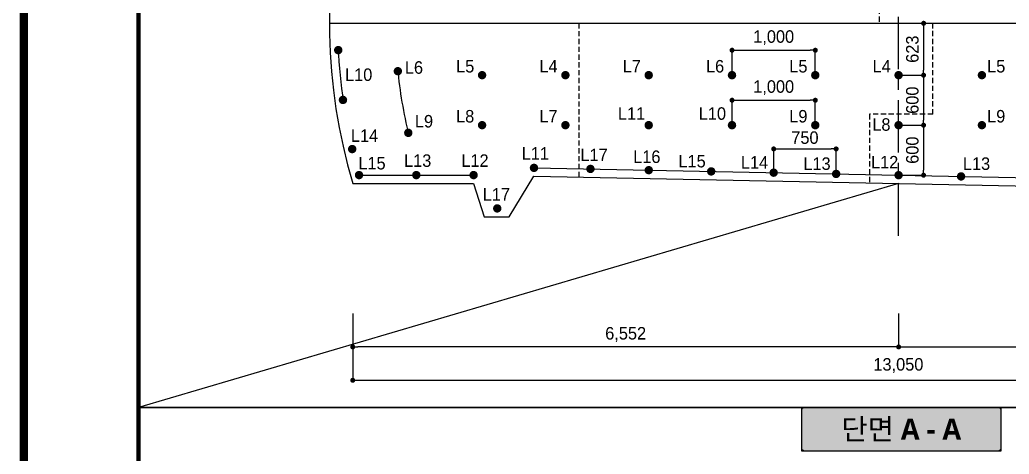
# Model space of a CAD drawing. Extents: x -689 to 317106, y 182884 to 219577.
# Drawn here: x 192156 to 204034, y 195623 to 200836 of the extents above; entities that cross this region are included whole.
import ezdxf
from ezdxf.enums import TextEntityAlignment as Align

# ---------------------------------------------------------------- set-up
doc = ezdxf.new("R2010")
doc.units = 0
doc.header["$LTSCALE"] = 500
doc.header["$MEASUREMENT"] = 0
doc.linetypes.add('A-CENTR01', pattern=[2, 1.25, -0.25, 0.25, -0.25])
doc.linetypes.add('HIDDEN', pattern=[0.375, 0.25, -0.125])
doc.layers.get('DEFPOINTS').update_dxf_attribs({"color": 55})
doc.layers.add('0-21', color=21, linetype='Continuous', plot=False)
doc.layers.add('0-250line', color=250, linetype='Continuous', lineweight=9, true_color=0x333333)
doc.layers.add('0-251', color=7, linetype='Continuous', true_color=0x6e6e6e)
for name, color, linetype in [('0-255', 52, 'Continuous'), ('A-DIM01', 1, 'Continuous'), ('CS-CNTL', 1, 'A-CENTR01'), ('CS-EXCV', 3, 'CFZ008'), ('CUT-BOD-LIN', 6, 'HIDDEN'), ('CX-BORD-LIN1', 7, 'Continuous'), ('CZ-TEX0', 7, 'Continuous'), ('CZ-TEX1', 7, 'Continuous'), ('CZ-TEX2', 7, 'Continuous'), ('CZ-TEX3', 7, 'Continuous'), ('TU-HOLE-LIN1', 1, 'Continuous'), ('발파공(바닥)', 5, 'Continuous'), ('발파공(외곽)', 6, 'Continuous'), ('발파공(전열)', 2, 'Continuous'), ('발파공(확대)', 7, 'Continuous')]:
    doc.layers.add(name, color=color, linetype=linetype)
doc.styles.add('STYLE1', font='')
doc.styles.add('TB_BTXT', font='')
doc.styles.add('TB_TEXT', font='')
doc.styles.add('돋움체', font='')
doc.styles.add('맑은고딕(굵게)', font='malgunbd.ttf')
doc.styles.get('STYLE1').set_extended_font_data('Dotum')
doc.styles.get('TB_BTXT').set_extended_font_data('Dotum')
doc.styles.get('TB_TEXT').set_extended_font_data('Dotum')
doc.styles.get('돋움체').set_extended_font_data('Dotum')
doc.linetypes.add('CFZ008', pattern='A,0.9,-0.2,[106,KHCLINE.shx,S=0.00606,R=180,X=0,Y=0],0.9', length=2)
doc.linetypes.add('E-DIGLN01', pattern='A,0.9,-0.2,[19,kscals.shx,S=0.1,R=180,X=0,Y=0],0.9', length=2)
doc.dimstyles.new('D_50', dxfattribs={"dimscale": 50, "dimtxt": 3, "dimasz": 1.2, "dimexe": 0, "dimexo": 0, "dimgap": 1.2, "dimtad": 1, "dimdec": 0, "dimrnd": 0.0005, "dimdsep": 46, "dimlunit": 6, "dimtxsty": '돋움체', "dimblk": 'DOT', "dimcen": 0.09, "dimclrd": 1, "dimclre": 1, "dimclrt": 1, "dimaunit": 1, "dimadec": 0, "dimazin": 0, "dimtfac": 1, "dimtdec": 0, "dimtix": 1, "dimtmove": 2, "dimatfit": 0, "dimfxl": 1, "dimtvp": 2, "dimtolj": 1, "dimtzin": 0, "dimlwd": -1, "dimlwe": -1, "dimarcsym": 0})

# ---------------------------------------------------------------- blocks, each defined once
blk = doc.blocks.new('_Dot')
at = {"color": 0, "linetype": 'ByBlock', "lineweight": -2}
blk.add_line((-0.5, 0), (-1, 0), dxfattribs=at)
at = {"color": 0, "linetype": 'ByBlock', "const_width": 0.5}
blk.add_lwpolyline([(-0.25, 0, 1), (0.25, 0, 1)], format="xyb", close=True, dxfattribs=at)
blk = doc.blocks.new('*D119')
at = {"layer": 'A-DIM01', "color": 1, "ltscale": 10, "transparency": 16777216}
for p, q in [((202706, 197310), (202706, 196910)), ((209203, 197310), (209203, 196910)), ((202766, 196910), (209143, 196910))]:
    blk.add_line(p, q, dxfattribs=at)
at = {"layer": 'DEFPOINTS', "color": 0, "ltscale": 10, "transparency": 16777216}
for p in [(202706, 197310), (209203, 197310), (209203, 196910)]:
    blk.add_point(p, dxfattribs=at)
at = {"layer": 'A-DIM01', "color": 1, "ltscale": 10, "transparency": 16777216, "xscale": 60, "yscale": 60, "zscale": 60, "rotation": 180}
blk.add_blockref('_Dot', (202706, 196910), dxfattribs=at)
at = {"layer": 'A-DIM01', "color": 1, "ltscale": 10, "transparency": 16777216, "xscale": 60, "yscale": 60, "zscale": 60}
blk.add_blockref('_Dot', (209203, 196910), dxfattribs=at)
at = {"layer": 'A-DIM01', "color": 1, "ltscale": 10, "transparency": 16777216, "insert": (205955, 197060), "char_height": 150, "attachment_point": 5, "style": '돋움체'}
blk.add_mtext('\\A1;6,498', dxfattribs=at)
blk = doc.blocks.new('*D120')
at = {"layer": 'A-DIM01', "color": 1, "ltscale": 10, "transparency": 16777216}
for p, q in [((196153, 197310), (196153, 196910)), ((202706, 197310), (202706, 196910)), ((202646, 196910), (196213, 196910))]:
    blk.add_line(p, q, dxfattribs=at)
at = {"layer": 'DEFPOINTS', "color": 0, "ltscale": 10, "transparency": 16777216}
for p in [(196153, 197310), (202706, 197310), (196153, 196910)]:
    blk.add_point(p, dxfattribs=at)
at = {"layer": 'A-DIM01', "color": 1, "ltscale": 10, "transparency": 16777216, "xscale": 60, "yscale": 60, "zscale": 60, "rotation": 180}
blk.add_blockref('_Dot', (196153, 196910), dxfattribs=at)
at = {"layer": 'A-DIM01', "color": 1, "ltscale": 10, "transparency": 16777216, "xscale": 60, "yscale": 60, "zscale": 60}
blk.add_blockref('_Dot', (202706, 196910), dxfattribs=at)
at = {"layer": 'A-DIM01', "color": 1, "ltscale": 10, "transparency": 16777216, "insert": (199429, 197060), "char_height": 150, "attachment_point": 5, "style": '돋움체'}
blk.add_mtext('\\A1;6,552', dxfattribs=at)
blk = doc.blocks.new('*D121')
at = {"layer": 'A-DIM01', "color": 1, "ltscale": 10, "transparency": 16777216}
for p, q in [((196153, 197310), (196153, 196510)), ((209203, 197310), (209203, 196510)), ((196213, 196510), (209143, 196510))]:
    blk.add_line(p, q, dxfattribs=at)
at = {"layer": 'DEFPOINTS', "color": 0, "ltscale": 10, "transparency": 16777216}
for p in [(196153, 197310), (209203, 197310), (209203, 196510)]:
    blk.add_point(p, dxfattribs=at)
at = {"layer": 'A-DIM01', "color": 1, "ltscale": 10, "transparency": 16777216, "xscale": 60, "yscale": 60, "zscale": 60, "rotation": 180}
blk.add_blockref('_Dot', (196153, 196510), dxfattribs=at)
at = {"layer": 'A-DIM01', "color": 1, "ltscale": 10, "transparency": 16777216, "xscale": 60, "yscale": 60, "zscale": 60}
blk.add_blockref('_Dot', (209203, 196510), dxfattribs=at)
at = {"layer": 'A-DIM01', "color": 1, "ltscale": 10, "transparency": 16777216, "insert": (202703, 196687), "char_height": 150, "attachment_point": 5, "style": '돋움체'}
blk.add_mtext('\\A1;13,050', dxfattribs=at)
blk = doc.blocks.new('*D438')
at = {"layer": 'A-DIM01', "color": 1, "ltscale": 10, "transparency": 16777216}
for p, q in [((202706, 199571), (203006, 199571)), ((203006, 199511), (203006, 199031)), ((202706, 198971), (203006, 198971))]:
    blk.add_line(p, q, dxfattribs=at)
at = {"layer": 'DEFPOINTS', "color": 0, "ltscale": 10, "transparency": 16777216}
for p in [(202706, 199571), (202706, 198971), (203006, 198971)]:
    blk.add_point(p, dxfattribs=at)
at = {"layer": 'A-DIM01', "color": 1, "ltscale": 10, "transparency": 16777216, "xscale": 60, "yscale": 60, "zscale": 60}
for p, rotation in [((203006, 199571), 90), ((203006, 198971), 270)]:
    blk.add_blockref('_Dot', p, dxfattribs=dict(at, rotation=rotation))
at = {"layer": 'A-DIM01', "color": 1, "ltscale": 10, "transparency": 16777216, "insert": (202871, 199271), "char_height": 150, "attachment_point": 5, "rotation": 90, "style": '돋움체'}
blk.add_mtext('\\A1;600', dxfattribs=at)
blk = doc.blocks.new('sb')
at = {"layer": '발파공(확대)', "color": 0, "const_width": 50, "flags": 128}
blk.add_lwpolyline([(14, 21, 1), (-14, -21, 1)], format="xyb", close=True, dxfattribs=at)
blk = doc.blocks.new('*D448')
at = {"layer": 'A-DIM01', "color": 1, "ltscale": 10, "transparency": 16777216}
for p, q in [((200706, 199571), (200706, 199871)), ((200766, 199871), (201646, 199871)), ((201706, 199571), (201706, 199871))]:
    blk.add_line(p, q, dxfattribs=at)
at = {"layer": 'DEFPOINTS', "color": 0, "ltscale": 10, "transparency": 16777216}
for p in [(201706, 199871), (200706, 199571), (201706, 199571)]:
    blk.add_point(p, dxfattribs=at)
at = {"layer": 'A-DIM01', "color": 1, "ltscale": 10, "transparency": 16777216, "xscale": 60, "yscale": 60, "zscale": 60, "rotation": 180}
blk.add_blockref('_Dot', (200706, 199871), dxfattribs=at)
at = {"layer": 'A-DIM01', "color": 1, "ltscale": 10, "transparency": 16777216, "xscale": 60, "yscale": 60, "zscale": 60}
blk.add_blockref('_Dot', (201706, 199871), dxfattribs=at)
at = {"layer": 'A-DIM01', "color": 1, "ltscale": 10, "transparency": 16777216, "insert": (201206, 200021), "char_height": 150, "attachment_point": 5, "style": '돋움체'}
blk.add_mtext('\\A1;1,000', dxfattribs=at)
blk = doc.blocks.new('bb')
at = {"layer": '발파공(바닥)', "const_width": 50}
blk.add_lwpolyline([(-14, 21, -1), (14, -21, -1)], format="xyb", close=True, dxfattribs=at)
blk = doc.blocks.new('*D579')
at = {"layer": 'A-DIM01', "color": 1, "ltscale": 10, "transparency": 16777216}
for p, q in [((202706, 200171), (203006, 200171)), ((203006, 200111), (203006, 199631)), ((202706, 199571), (203006, 199571))]:
    blk.add_line(p, q, dxfattribs=at)
at = {"layer": 'DEFPOINTS', "color": 0, "ltscale": 10, "transparency": 16777216}
for p in [(202706, 200171), (202706, 199571), (203006, 199571)]:
    blk.add_point(p, dxfattribs=at)
at = {"layer": 'A-DIM01', "color": 1, "ltscale": 10, "transparency": 16777216, "xscale": 60, "yscale": 60, "zscale": 60}
for p, rotation in [((203006, 200171), 90), ((203006, 199571), 270)]:
    blk.add_blockref('_Dot', p, dxfattribs=dict(at, rotation=rotation))
at = {"layer": 'A-DIM01', "color": 1, "ltscale": 10, "transparency": 16777216, "insert": (202871, 199871), "char_height": 150, "attachment_point": 5, "rotation": 90, "style": '돋움체'}
blk.add_mtext('\\A1;600', dxfattribs=at)
blk = doc.blocks.new('*D580')
at = {"layer": 'A-DIM01', "color": 1, "ltscale": 10, "transparency": 16777216}
for p, q in [((202706, 200794), (203006, 200794)), ((203006, 200734), (203006, 200231)), ((202706, 200171), (203006, 200171))]:
    blk.add_line(p, q, dxfattribs=at)
at = {"layer": 'DEFPOINTS', "color": 0, "ltscale": 10, "transparency": 16777216}
for p in [(202706, 200794), (202706, 200171), (203006, 200171)]:
    blk.add_point(p, dxfattribs=at)
at = {"layer": 'A-DIM01', "color": 1, "ltscale": 10, "transparency": 16777216, "xscale": 60, "yscale": 60, "zscale": 60}
for p, rotation in [((203006, 200794), 90), ((203006, 200171), 270)]:
    blk.add_blockref('_Dot', p, dxfattribs=dict(at, rotation=rotation))
at = {"layer": 'A-DIM01', "color": 1, "ltscale": 10, "transparency": 16777216, "insert": (202871, 200483), "char_height": 150, "attachment_point": 5, "rotation": 90, "style": '돋움체'}
blk.add_mtext('\\A1;623', dxfattribs=at)
blk = doc.blocks.new('*D581')
at = {"layer": 'A-DIM01', "color": 1, "ltscale": 10, "transparency": 16777216}
for p, q in [((200706, 200171), (200706, 200471)), ((200766, 200471), (201646, 200471)), ((201706, 200171), (201706, 200471))]:
    blk.add_line(p, q, dxfattribs=at)
at = {"layer": 'DEFPOINTS', "color": 0, "ltscale": 10, "transparency": 16777216}
for p in [(201706, 200471), (200706, 200171), (201706, 200171)]:
    blk.add_point(p, dxfattribs=at)
at = {"layer": 'A-DIM01', "color": 1, "ltscale": 10, "transparency": 16777216, "xscale": 60, "yscale": 60, "zscale": 60, "rotation": 180}
blk.add_blockref('_Dot', (200706, 200471), dxfattribs=at)
at = {"layer": 'A-DIM01', "color": 1, "ltscale": 10, "transparency": 16777216, "xscale": 60, "yscale": 60, "zscale": 60}
blk.add_blockref('_Dot', (201706, 200471), dxfattribs=at)
at = {"layer": 'A-DIM01', "color": 1, "ltscale": 10, "transparency": 16777216, "insert": (201206, 200621), "char_height": 150, "attachment_point": 5, "style": '돋움체'}
blk.add_mtext('\\A1;1,000', dxfattribs=at)
blk = doc.blocks.new('cb')
at = {"layer": '발파공(외곽)', "lineweight": 0, "const_width": 50}
blk.add_lwpolyline([(-17, 19, 1), (17, -19, 1)], format="xyb", close=True, dxfattribs=at)
blk = doc.blocks.new('jb')
at = {"layer": '발파공(전열)', "const_width": 50, "flags": 128}
blk.add_lwpolyline([(14, 21, 1), (-14, -21, 1)], format="xyb", close=True, dxfattribs=at)
blk = doc.blocks.new('*D588')
at = {"layer": 'A-DIM01', "color": 1, "ltscale": 10, "transparency": 16777216}
for p, q in [((201206, 198986), (201206, 199286)), ((201266, 199286), (201896, 199286)), ((201956, 198986), (201956, 199286))]:
    blk.add_line(p, q, dxfattribs=at)
at = {"layer": 'DEFPOINTS', "color": 0, "ltscale": 10, "transparency": 16777216}
for p in [(201956, 199286), (201206, 198986), (201956, 198986)]:
    blk.add_point(p, dxfattribs=at)
at = {"layer": 'A-DIM01', "color": 1, "ltscale": 10, "transparency": 16777216, "xscale": 60, "yscale": 60, "zscale": 60, "rotation": 180}
blk.add_blockref('_Dot', (201206, 199286), dxfattribs=at)
at = {"layer": 'A-DIM01', "color": 1, "ltscale": 10, "transparency": 16777216, "xscale": 60, "yscale": 60, "zscale": 60}
blk.add_blockref('_Dot', (201956, 199286), dxfattribs=at)
at = {"layer": 'A-DIM01', "color": 1, "ltscale": 10, "transparency": 16777216, "insert": (201581, 199421), "char_height": 150, "attachment_point": 5, "style": '돋움체'}
blk.add_mtext('\\A1;750', dxfattribs=at)
blk = doc.blocks.new('CXBLKA1')
at = {"layer": 'CX-BORD-LIN1', "color": 7, "const_width": 2}
blk.add_lwpolyline([(821, 20), (25, 20), (25, 574), (821, 574)], close=True, dxfattribs=at)
at = {"layer": 'CZ-TEX0', "color": 7, "style": 'TB_BTXT'}
blk.add_attdef('UD_TITLE', text='', height=10, dxfattribs=at).set_placement((423, 553), align=Align.MIDDLE_CENTER)
at = {"layer": 'CZ-TEX1', "color": 7, "style": 'TB_BTXT'}
blk.add_attdef('PI_CNAME', text='', height=5, dxfattribs=at).set_placement((40, 552), align=Align.BOTTOM_LEFT)
blk.add_attdef('UD_SUBTITLE', text='', height=7, dxfattribs=at).set_placement((423, 538), align=Align.MIDDLE_CENTER)
at = {"layer": 'CZ-TEX2', "color": 7}
for tag, height, style, p in [('UD_CDNAME', 4, 'TB_BTXT', (42, 544)), ('DA_STDNAME', 3, 'TB_TEXT', (783.49, 13.5))]:
    blk.add_attdef(tag, text='', height=height, dxfattribs=dict(at, style=style)).set_placement(p, align=Align.BOTTOM_LEFT)
at = {"layer": 'CZ-TEX2', "color": 7, "style": 'TB_TEXT'}
for tag, height, p in [('DC_RNUM4', 3, (320, 52)), ('DC_RDATE4', 3.5, (353, 52.5)), ('DC_RAPP4', 3.5, (501.56, 52.5)), ('DC_RCHK4', 3.5, (542.36, 52.5)), ('DC_RDGN4', 3.5, (582.36, 52.5)), ('UD_CDIST', 4.5, (676, 50)), ('FI_NAME', 4.5, (780, 51)), ('PI_TITLE', 4.5, (243, 50)), ('DC_RNUM3', 3, (320, 45)), ('DC_RDATE3', 3.5, (353, 45.4)), ('DC_RAPP3', 3.5, (501.56, 45.4)), ('DC_RCHK3', 3.5, (542.36, 45.4)), ('DC_RDGN3', 3.5, (582.36, 45.4)), ('DI_TITLE', 4.5, (780, 44)), ('PI_CDNAME', 4.5, (243, 38)), ('DC_RNUM2', 3, (320, 38)), ('DC_RDATE2', 3.5, (353, 38.5)), ('DC_RAPP2', 3.5, (501.56, 38.5)), ('DC_RCHK2', 3.5, (542.36, 38.5)), ('DC_RDGN2', 3.5, (582.36, 38.5)), ('DA_HSCALE', 4.5, (658.5, 38)), ('DA_VSCALE', 4.5, (693, 38)), ('DI_SUBTITLE', 3.5, (780, 37)), ('DC_RDATE1', 3.5, (353, 31.5)), ('DC_RAPP1', 3.5, (501.56, 31.5)), ('DC_RCHK1', 3.5, (542.36, 31.5)), ('DC_RDGN1', 3.5, (582.36, 31.5)), ('DC_RNUM1', 3, (320, 31)), ('PA_CCLASS', 4.5, (204, 26.5)), ('PI_STAGE', 4.5, (283, 26.5)), ('DI_DRWNO', 4.5, (676, 26.5)), ('DA_PAGENO', 4.5, (780, 26.5))]:
    blk.add_attdef(tag, text='', height=height, dxfattribs=at).set_placement(p, align=Align.MIDDLE_CENTER)
for tag, p in [('DC_RDES4', (377, 52.5)), ('DC_RDES3', (377, 45.4)), ('DC_RDES2', (377, 38.5)), ('DC_RDES1', (377.03, 31.5))]:
    blk.add_attdef(tag, text='', height=3.5, dxfattribs=at).set_placement(p, align=Align.MIDDLE_LEFT)
at = {"layer": 'CZ-TEX3', "color": 7, "style": 'TB_TEXT', "flags": 1}
for tag, p in [('PI_ID', (24, 16)), ('PI_CCODE', (31, 16)), ('PA_DSDATE', (47, 16)), ('PA_DEDATE', (64, 16)), ('PA_CSDATE', (81, 16)), ('PA_CEDATE', (98, 16)), ('PA_CFDATE', (114, 16)), ('EI_ENAME', (132, 16)), ('EI_DEPT', (146, 16)), ('EI_PERSON', (158, 16)), ('EI_EMAIL', (174, 16)), ('CI_CATEG', (189, 16)), ('CI_ROLE', (204, 16)), ('CI_ONAME', (216, 16)), ('CI_ADDR', (232, 16)), ('CI_TEL', (246, 16)), ('CI_FAX', (257, 16)), ('CI_HPADDR', (270, 16)), ('CI_CODE', (287, 16)), ('CI_DEPT', (300, 16)), ('CI_PERSON', (312, 16)), ('CI_EMAIL', (329, 16)), ('CI_PROLE', (342, 16)), ('DI_MANCODE', (357, 16)), ('DI_CATEG', (377, 16)), ('DI_LDATE', (392, 16)), ('DI_PCLASS', (407, 16)), ('DI_MMCLASS', (424, 16)), ('DI_MSCLASS', (443, 16)), ('DI_ECLASS', (462, 16)), ('DI_FNAME', (478, 16)), ('DC_ONAME', (493, 16)), ('DC_NNAME', (510, 16)), ('FI_CODE', (529, 16)), ('FI_CLASS', (545, 16)), ('FI_ICODE1', (563, 16)), ('FI_ICODE2', (581, 16)), ('------------', (597, 16))]:
    blk.add_attdef(tag, p, '', height=2, dxfattribs=at)

msp = doc.modelspace()

# ---------------------------------------------------------------- hatches: boundary and pattern name
at = {"layer": '0-250line'}
h = msp.add_hatch(color=256, dxfattribs=at)
edge = h.paths.add_edge_path()
edge.add_line((203938.43254, 195922.76852), (203938.43254, 196135.35559))
edge.add_arc((203889.48115, 196135.35559), 48.95139, 0.000000429, 90.000000429)
edge.add_line((203889.48115, 196184.30698), (201587.38392, 196184.30698))
edge.add_arc((201587.38392, 196135.35559), 48.95139, 89.999999937, 179.999999937)
edge.add_line((201538.43254, 196135.35559), (201538.43254, 195710.18145))
edge.add_arc((201587.38392, 195710.18145), 48.95139, 179.999999879, 269.999999879)
edge.add_line((201587.38392, 195661.23006), (203889.48115, 195661.23006))
edge.add_arc((203889.48115, 195710.18145), 48.95139, 269.999999755, 359.999999755)
edge.add_line((203938.43254, 195710.18145), (203938.43254, 195922.76852))

# ---------------------------------------------------------------- linework, layer by layer
at = {"layer": '0-21'}
msp.add_lwpolyline([(203938.43254, 196184.30698), (201538.43254, 196184.30698), (201538.43254, 195661.23006), (203938.43254, 195661.23006), (203938.43254, 196184.30698)], close=True, dxfattribs=at)
at = {"layer": '0-250line', "lineweight": 0}
msp.add_lwpolyline([(203938.43254, 195922.76852), (203938.43254, 196135.35559, 0.4142135624), (203889.48115, 196184.30698), (201587.38392, 196184.30698, 0.4142135624), (201538.43254, 196135.35559), (201538.43254, 195710.18145, 0.4142135624), (201587.38392, 195661.23006), (203889.48115, 195661.23006, 0.4142135624), (203938.43254, 195710.18145)], format="xyb", close=True, dxfattribs=at)
at = {"layer": '0-251', "const_width": 50}
msp.add_lwpolyline([(211830.64711, 186134.30698), (193580.64711, 186134.30698), (193580.64711, 208584.30698), (211830.64711, 208584.30698), (211830.64711, 186134.30698)], dxfattribs=at)
at = {"layer": 'CS-CNTL', "linetype": 'A-CENTR01'}
msp.add_line((202705.64711, 198244.36301), (202705.64711, 208034.07975), dxfattribs=at)
at = {"layer": 'CS-EXCV', "linetype": 'E-DIGLN01'}
for p, q in [((198028.64711, 198472.26592), (198328.64711, 198958.76592)), ((198328.64711, 198958.76592), (206682.64711, 198791.68592)), ((196153.25985, 198872.26592), (197603.64711, 198872.26592)), ((197603.64711, 198872.26592), (197728.64711, 198472.26592)), ((197728.64711, 198472.26592), (198028.64711, 198472.26592))]:
    msp.add_line(p, q, dxfattribs=at)
at = {"layer": 'CS-EXCV', "linetype": 'E-DIGLN01', "flags": 128}
msp.add_lwpolyline([(209203.48791, 198698.18592, 0.282856712), (207570.54176, 205546.12058, 0.4142135624), (197840.75245, 205546.12058, 0.2755407586), (196153.25985, 198872.26592)], format="xyb", dxfattribs=at)
msp.add_lwpolyline([(195872.51002, 200794.36301), (209538.78419, 200794.36301)], dxfattribs=at)
at = {"layer": 'CUT-BOD-LIN', "ltscale": 0.5}
for p, q in [((202471.39092, 202094.36301), (202471.39092, 200794.36301)), ((198867.76661, 200794.36301), (198867.76661, 198947.98353)), ((203117.31505, 199701.28791), (203117.31505, 200794.36301)), ((202356.13238, 199701.28791), (202356.13238, 198874.19969)), ((203117.31505, 199701.28791), (202356.13238, 199701.28791))]:
    msp.add_line(p, q, dxfattribs=at)
at = {"layer": 'DEFPOINTS'}
for p, q in [((196228.20627, 198972.26592), (197603.64711, 198972.26592)), ((198328.64711, 199058.76592), (202705.64711, 198971.22592)), ((202705.64711, 198971.22592), (206682.64711, 198891.68592)), ((202705.64711, 198871.22592), (193580.64711, 196184.30698))]:
    msp.add_line(p, q, dxfattribs=at)
for points in [[(193580.64711, 211034.30698), (231630.64711, 211034.30698), (231630.64711, 186134.30698), (193580.64711, 186134.30698)], [(193580.64711, 208584.30698), (211830.64711, 208584.30698), (211830.64711, 196184.30698), (193580.64711, 196184.30698)], [(193580.64711, 196184.30698), (211830.64711, 196184.30698), (211830.64711, 186134.30698), (193580.64711, 186134.30698)]]:
    msp.add_lwpolyline(points, close=True, dxfattribs=at)
msp.add_lwpolyline([(196692.10438, 200243.74911, 0.0383919557), (196825.36291, 199454.85316, 0.0361617696)], format="xyb", dxfattribs=at)
at = {"layer": 'TU-HOLE-LIN1'}
for points in [[(195977.49746, 200496.55973, 0.0247089817), (196038.94367, 199849.52725)], [(196140.6092, 199308.95658, 0.0018996995), (196152.08145, 199260.29059)]]:
    msp.add_lwpolyline(points, format="xyb", dxfattribs=at)

# ---------------------------------------------------------------- block references
at = {"xscale": 50, "yscale": 50, "zscale": 50}
msp.add_blockref('CXBLKA1', (190955.64711, 182884.30698), dxfattribs=at)
at = {"layer": '발파공(바닥)'}
for p, rotation in [((198328.64711, 199058.76592), 358.8542371618242), ((199006.39688, 199046.21093), 358.8542371618242), ((199706.24693, 199031.21393), 358.8542371618242), ((196228.20627, 198972.26592), 358.8542371618242), ((196915.92669, 198972.26592), 358.8542371618242), ((197603.64711, 198972.26592), 358.8542371618242), ((200456.09697, 199016.21692), 358.8542371618242), ((201205.94702, 199001.21992), 358.8542371618242), ((201955.79706, 198986.22292), 358.8542371618242), ((202705.64711, 198971.22592), 358.8542371618238), ((203455.49715, 198956.22892), 358.8542371618238)]:
    msp.add_blockref('bb', p, dxfattribs=dict(at, rotation=rotation))
at = {"layer": '발파공(바닥)', "xscale": -1}
msp.add_blockref('bb', (197887.49697, 198572.26592), dxfattribs=at)
at = {"layer": '발파공(외곽)', "rotation": 265.1106713038935}
for p in [(195978.67637, 200471.58754), (196035.40087, 199874.27495), (196146.2991, 199284.61269)]:
    msp.add_blockref('cb', p, dxfattribs=at)
at = {"layer": '발파공(전열)', "rotation": 265.2492040677985}
for p in [(196694.28579, 200218.84446), (196819.71947, 199479.20786)]:
    msp.add_blockref('jb', p, dxfattribs=at)
at = {"layer": '발파공(확대)', "rotation": 277.6686567281555}
for p in [(197705.64711, 200171.22592), (198705.64711, 200171.22592), (199705.64711, 200171.22592), (200705.64711, 200171.22592), (201705.64711, 200171.22592), (202705.64711, 200171.22592), (197705.64711, 199571.22592), (198705.64711, 199571.22592), (199705.64711, 199571.22592), (200705.64711, 199571.22592), (201705.64711, 199571.22592), (202705.64711, 199571.22592)]:
    msp.add_blockref('sb', p, dxfattribs=at)
at = {"layer": '발파공(확대)', "xscale": -1, "rotation": 82.33134327184443}
for p in [(203705.64711, 200171.22592), (203705.64711, 199571.22592)]:
    msp.add_blockref('sb', p, dxfattribs=at)

# ---------------------------------------------------------------- texts
at = {"layer": '0-255', "color": 7, "true_color": 0xffffff, "style": '맑은고딕(굵게)'}
msp.add_text('단면 A - A', height=250, rotation=359.97820732, dxfattribs=at).set_placement((202738.43254, 195922.76852), align=Align.MIDDLE_CENTER)
at = {"layer": 'CZ-TEX2', "style": 'STYLE1'}
for s, p in [('L6', (196778.40508, 200188.35068, 0)), ('L5', (197393.33201, 200203.36994, 0)), ('L4', (198393.33201, 200203.36994, 0)), ('L7', (199393.33201, 200203.36994, 0)), ('L6', (200393.33201, 200203.36994, 0)), ('L5', (201393.33201, 200203.36994, 0)), ('L4', (202393.33201, 200203.36994, 0)), ('L5', (203768.30188, 200203.36994, 0)), ('L10', (196060.31214, 200102.10395, 0)), ('L10', (200306.74175, 199635.818, 0)), ('L9', (196898.97769, 199543.40647, 0)), ('L8', (197393.33201, 199603.36994, 0)), ('L7', (198393.33201, 199603.36994, 0)), ('L11', (199336.50678, 199635.818, 0)), ('L9', (201393.33201, 199603.36994, 0)), ('L9', (203768.30188, 199603.36994, 0)), ('L8', (202389.96771, 199504.1701, 0)), ('L14', (196130.57692, 199370.95687, 0)), ('L13', (196768.65995, 199071.13978, 0)), ('L12', (197456.38037, 199071.13978, 0)), ('L11', (198181.38037, 199157.63978, 0)), ('L17', (198886.17731, 199139.29888, 0)), ('L16', (199519.25939, 199117.57775, 0)), ('L15', (200062.61083, 199064.56979, 0)), ('L14', (200812.46087, 199049.57279, 0)), ('L12', (202374.46036, 199052.05924, 0)), ('L15', (196219.89158, 199039.89845, 0)), ('L13', (201562.31092, 199034.57578, 0)), ('L13', (203477.24416, 199034.57578, 0)), ('L17', (197713.79556, 198666.2397, 0))]:
    msp.add_text(s, height=150, dxfattribs=at).set_placement(p)

# ---------------------------------------------------------------- dimensions: what is measured, and where the dimension line sits
at = {"layer": 'A-DIM01', "ltscale": 10}
for base, p1, p2, angle, picture, middle in [((203005.64711, 200171.22592), (202705.64711, 200794.36301), (202705.64711, 200171.22592), 90, '*D580', (202870.54534, 200482.79446)), ((201705.64711, 200471.22592), (200705.64711, 200171.22592), (201705.64711, 200171.22592), 180, '*D581', (201205.64711, 200620.77816)), ((203005.64711, 199571.22592), (202705.64711, 200171.22592), (202705.64711, 199571.22592), 90, '*D579', (202870.54534, 199871.22592)), ((201705.64711, 199871.22592), (200705.64711, 199571.22592), (201705.64711, 199571.22592), 180, '*D448', (201205.64711, 200020.77816)), ((203005.64711, 198971.22592), (202705.64711, 199571.22592), (202705.64711, 198971.22592), 90, '*D438', (202870.54534, 199271.22592)), ((201955.79706, 199286.22292), (201205.79706, 198986.22292), (201955.79706, 198986.22292), 180, '*D588', (201580.79706, 199421.32469)), ((209203.48791, 196910.36301), (202705.64711, 197310.36301), (209203.48791, 197310.36301), 180, '*D119', (205954.56751, 197059.91525))]:
    dim = msp.add_linear_dim(base=base, p1=p1, p2=p2, angle=angle, dimstyle='D_50', dxfattribs=at)
    dim.commit()
    dim.dimension.update_dxf_attribs({"geometry": picture, "text_midpoint": middle})
dim = msp.add_linear_dim(base=(196153.25985, 196910.36301), p1=(202705.64711, 197310.36301), p2=(196153.25985, 197310.36301), dimstyle='D_50', dxfattribs=at)
dim.commit()
dim.dimension.update_dxf_attribs({"geometry": '*D120', "text_midpoint": (199429.45348, 197059.91525)})
dim = msp.add_linear_dim(base=(209203.48791, 196510.36301), p1=(196153.25985, 197310.36301), p2=(209203.48791, 197310.36301), angle=180, dimstyle='D_50', dxfattribs=at)
dim.commit()
dim.dimension.update_dxf_attribs({"geometry": '*D121', "text_midpoint": (202703.0712, 196686.96977), "dimtype": 128})

doc.saveas('drawing.dxf')
